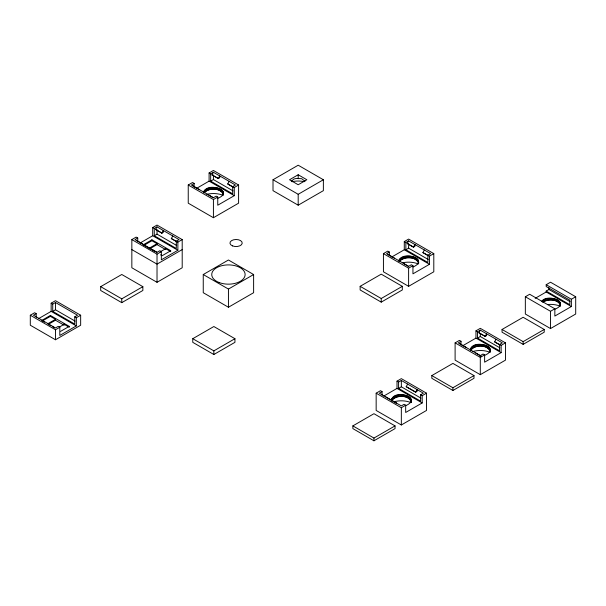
<?xml version="1.0" encoding="UTF-8"?>
<svg xmlns="http://www.w3.org/2000/svg" width="606" height="606" viewBox="0 0 606 606"><rect width="100%" height="100%" fill="white"/><g stroke="black" fill="none" stroke-linecap="round" stroke-linejoin="round"><path stroke-width="0.91" d="M398.68 261.05C402.149 249.854 430.116 259.474 413.118 266.966M541.522 301.485C547.226 293.016 571.026 302.394 555.02 309.189M203.465 192.556C206.994 180.83 235.446 191.382 217.463 198.473M405.846 405.611C423.639 397.672 392.324 387.946 391.362 400.952M484.792 355.305C502.586 347.367 471.271 337.64 470.309 350.647M411.315 399.945L411.353 402.384C409.217 394.567 395.627 394.597 391.605 400.899L391.605 399.081M490.269 349.639L490.299 352.078C488.171 344.261 474.581 344.291 470.559 350.594L470.559 348.776M161.87 233.166L163.317 230.515L163.317 232.333L161.87 233.166L155.575 229.53L157.022 226.879L179.05 239.597L176.301 241.188L176.301 248.46L154.265 235.734L154.265 228.47L157.022 226.879M176.823 241.794L171.316 238.612L172.755 235.961M218.274 178.565L219.713 175.914L219.713 177.732L218.274 178.565L211.979 174.937L213.418 172.286L235.454 185.004L232.696 186.595L232.696 193.859L210.668 181.141L210.668 173.869L213.418 172.286M233.219 187.201L227.712 184.019L229.159 181.368M413.466 247.187L414.905 244.536L414.905 246.354L413.466 247.187L407.171 243.551L408.611 240.9L430.646 253.619L427.889 255.209L427.889 262.481L405.861 249.763L405.861 242.491L408.611 240.9M428.412 255.815L422.905 252.641L424.351 249.983M415.633 392.196L417.079 389.544L417.079 391.362L415.633 392.196L406.194 386.742L407.633 384.09M485.141 336.436L486.588 333.785L486.588 335.603L485.141 336.436L478.846 332.8L480.293 330.149L502.321 342.875L499.571 344.458L499.571 350.821L477.536 338.103L477.536 331.74L480.293 330.149M499.306 344.617L494.579 341.89L496.026 339.239M418.594 261.292L418.594 263.11C415.542 256.126 403.77 256.224 399.195 261.656L399.195 259.838M223.319 194.117C219.819 187.595 208.752 187.693 204.086 192.905L204.086 191.087M291.327 181.368L293.834 179.081L296.326 178.437L301.727 178.702L304.977 181.285M560.535 304.144L560.535 305.962C558.724 298.781 547.907 298.819 542.681 302.243L542.681 300.425M238.597 185.004L234.272 187.504L234.272 195.677L209.093 181.141L209.093 172.968L213.418 170.468L238.597 185.004L238.597 203.177L213.418 217.713L188.239 203.177L188.239 185.004L192.572 182.504L194.14 183.413L194.14 187.049M194.14 183.413L191.39 185.004L213.418 197.723L216.175 196.132L217.751 197.041L217.751 205.222L234.272 195.677M196.503 188.413L209.093 181.141M210.668 181.141L213.418 179.55L233.007 190.86M182.201 239.597L177.876 242.097L177.876 250.27L152.697 235.734L152.697 227.561L157.022 225.061L182.201 239.597L182.201 267.761L157.022 282.305L131.843 267.761L131.843 239.597L136.168 237.097L137.744 238.006L137.744 241.642M137.744 238.006L134.986 239.597L157.022 252.316L159.772 250.725L161.347 251.634L161.347 259.815L177.876 250.27M188.239 185.004L213.418 199.541L217.751 197.041M140.1 243.006L152.697 235.734M154.265 235.734L157.022 234.143L176.604 245.453M160.56 254.815L162.135 255.724L170.794 250.725L151.909 239.825L143.251 244.824L151.121 249.369M144.039 245.278L151.909 240.733L157.022 243.688L157.022 244.597L165.68 249.596L165.68 248.687L170.794 251.634M80.659 315.234L76.333 317.733L76.333 325.907L51.154 311.37L51.154 303.189L55.479 300.697L80.659 315.234L80.659 325.225L55.479 339.761L30.3 325.225L30.3 315.234L34.625 312.734L36.201 313.643L36.201 317.279M149.152 248.233L157.022 243.688M36.201 313.643L33.451 315.234L55.479 327.952L58.237 326.361L59.805 327.27L59.805 335.451L76.333 325.907M52.73 304.098L55.479 302.508L77.515 315.234L74.758 316.824L74.758 324.089L52.73 311.37L52.73 304.098L51.154 303.189M149.94 248.687L157.022 244.597M273.011 179.747L298.19 165.211L323.369 179.747L323.369 190.655L298.19 205.192L273.011 190.655L273.011 179.747L298.19 194.291L323.369 179.747M38.564 318.642L51.154 311.37M52.73 311.37L55.479 309.78L75.068 321.089M160.166 251.861L165.68 248.687M41.708 320.453L50.366 315.461L69.251 326.361L69.251 327.27M100.679 286.661L121.768 274.488L142.857 286.661L142.857 290.479L121.768 302.652L100.679 290.479L100.679 286.661L121.768 298.841L142.857 286.661M131.843 239.597L157.022 254.134L161.347 251.634M42.496 320.907L50.366 316.37L55.479 319.324L47.609 323.862M298.19 174.755L289.532 179.747L298.19 184.747L306.841 179.747L298.19 174.755L298.19 178.778M48.397 324.316L55.479 320.226L64.138 325.225L64.138 323.407M182.201 249.596L157.022 264.133L131.843 249.596M59.411 327.043L64.138 324.316L68.523 326.846M30.3 315.234L55.479 329.77L59.805 327.27M60.592 331.361L69.251 326.361M203.252 274.533L228.439 259.997L253.619 274.533L253.619 292.706L228.439 307.242L203.252 292.706L203.252 274.533L228.439 289.07L253.619 274.533M192.761 338.701L213.85 326.528L234.939 338.701L234.939 342.337L213.85 354.51L192.761 342.337L192.761 338.701L213.85 350.874L234.939 338.701M433.798 253.619L429.465 256.118L429.465 264.299L404.285 249.763L404.285 241.582L408.611 239.082L433.798 253.619L433.798 271.791L408.611 286.327L383.431 271.791L383.431 253.619L387.764 251.119L389.332 252.028L389.332 255.664M389.332 252.028L386.583 253.619L408.611 266.345L411.368 264.754L412.944 265.663L412.944 273.836L429.465 264.299M391.696 257.027L404.285 249.763M405.861 249.763L408.611 248.172L428.2 259.474M360.146 286.327L381.227 274.154L402.316 286.327L402.316 289.963L381.227 302.136L360.146 289.963L360.146 286.327L381.227 298.508L402.316 286.327M383.431 253.619L408.611 268.155L412.944 265.663M546.195 284.714L550.521 282.214L575.7 296.758L575.7 314.022L550.521 328.558L525.341 314.022L525.341 296.758L529.667 294.258L554.846 308.795L554.846 316.059L571.375 306.522L571.375 299.25L546.195 284.714L546.195 286.532L569.799 300.159L569.799 304.704L546.195 291.077L546.195 291.986L571.375 306.522M505.472 342.875L501.139 345.367L501.139 352.639L475.96 338.103L475.96 330.831L480.293 328.331L505.472 342.875L505.472 360.138L480.293 374.675L455.106 360.138L455.106 342.875L459.439 340.375L461.014 341.284L461.014 344.912M546.195 291.077L548.945 289.486L570.11 301.705M535.174 298.349L546.195 291.986M461.014 341.284L458.257 342.875L480.944 355.972M426.518 393.18L422.193 395.673L422.193 402.945L397.013 388.408L397.013 381.136L401.339 378.636L426.518 393.18L426.518 410.444L401.339 424.98L376.159 410.444L376.159 393.18L380.492 390.681L382.06 391.59L382.06 395.218M382.06 391.59L379.311 393.18L401.339 405.899L404.096 404.308L405.672 405.217L405.672 412.481L422.193 402.945M398.589 382.045L401.339 380.454L423.374 393.18L420.617 394.764L420.617 401.127L398.589 388.408L398.589 382.045L397.013 381.136M462.583 345.821L475.96 338.103M477.536 338.103L480.293 336.512L499.874 347.821M383.636 396.127L397.013 388.408M398.589 388.408L401.339 386.817L420.928 398.127M502.048 329.467L523.137 317.286L544.226 329.467L544.226 332.194L523.137 344.367L502.048 332.194L502.048 329.467L523.137 341.64L544.226 329.467M431.82 375.584L452.909 363.403L473.998 375.584L473.998 378.311L452.909 390.484L431.82 378.311L431.82 375.584L452.909 387.757L473.998 375.584M525.341 296.758L550.521 311.295L554.846 308.795M571.375 299.25L575.7 296.758M352.866 425.889L373.955 413.709L395.044 425.889L395.044 428.609L373.955 440.789L352.866 428.609L352.866 425.889L373.955 438.062L395.044 425.889M480.293 355.593L483.043 354.002L484.618 354.911L484.618 362.176L501.139 352.639M455.106 342.875L480.293 357.411L484.618 354.911M376.159 393.18L401.339 407.717L405.672 405.217M479.535 355.904L480.619 355.919M404.285 241.582L405.861 242.491M427.889 255.209L429.465 256.118M407.171 243.4L413.466 247.036M422.905 252.49L428.412 255.671M408.482 266.413L403.763 263.542M209.093 172.968L210.668 173.869M232.696 186.595L234.272 187.504M211.979 174.786L218.274 178.422M227.712 183.868L233.219 187.049M475.96 330.831L477.536 331.74M499.571 344.458L501.139 345.367M478.846 332.656L485.141 336.285M494.579 341.739L499.306 344.466M213.289 197.798L208.57 194.92M480.944 356.123L475.437 352.79M152.697 227.561L154.265 228.47M176.301 241.188L177.876 242.097M155.575 229.379L161.87 233.015M171.316 238.469L176.823 241.642M420.617 394.764L422.193 395.673M406.194 386.59L415.633 392.044M156.893 252.391L152.174 249.52M152.697 250.27L154.265 251.179M385.605 396.809L396.491 403.248L395.044 402.263M74.758 316.824L76.333 317.733M42.443 320.877L44.632 322.142M49.184 324.771L50.76 325.68M52.336 326.589L54.691 327.952M560.497 303.523L560.497 305.341M560.345 302.902L560.345 304.72M560.08 302.296L560.08 304.114M559.694 301.705L559.694 303.523M559.209 301.152L559.209 302.962M558.618 300.621L558.618 302.439M557.937 300.137L557.937 301.955M557.164 299.697L557.164 301.515M556.316 299.311L556.316 301.121M555.399 298.97L555.399 300.788M554.422 298.697L554.422 300.515M553.407 298.485L553.407 300.303M552.346 298.341L552.346 300.159M551.271 298.258L551.271 300.076M550.521 311.295L550.521 328.558M550.187 298.243L550.187 300.061M549.112 298.296L549.112 300.114M548.945 287.668L548.945 289.486M548.044 298.425L548.044 300.235M547.013 298.606L547.013 300.425M546.021 298.856L546.021 300.674M545.074 299.167L545.074 300.985M544.203 299.538L544.203 301.356M543.4 299.962L543.4 301.78M523.137 341.64L523.137 344.367M490.118 349.018L490.118 350.836M489.845 348.412L489.845 350.23M489.466 347.821L489.466 349.639M488.981 347.268L488.981 349.079M488.391 346.738L488.391 348.556M487.701 346.253L487.701 348.071M486.936 345.814L486.936 347.632M486.088 345.428L486.088 347.238M485.164 345.087L485.164 346.905M484.194 344.814L484.194 346.632M483.171 344.602L483.171 346.42M482.118 344.458L482.118 346.276M481.043 344.375L481.043 346.193M480.293 333.785L480.293 336.512M480.293 357.411L480.293 374.675M479.96 344.359L479.96 346.177M478.876 344.413L478.876 346.231M477.816 344.534L477.816 346.352M476.778 344.723L476.778 346.541M475.786 344.973L475.786 346.791M474.846 345.284L474.846 347.102M473.968 345.655L473.968 347.473M473.165 346.079L473.165 347.889M472.445 346.541L472.445 348.359M471.816 347.056L471.816 348.874M471.294 347.602L471.294 349.42M470.87 348.177L470.87 349.995M465.999 347.336L459.704 343.708M452.909 387.757L452.909 390.484M418.625 261.921L418.625 263.739M418.435 260.678L418.435 262.489M418.17 260.065L418.17 261.883M417.792 259.482L417.792 261.3M417.307 258.921L417.307 260.739M416.716 258.398L416.716 260.216M416.027 257.914L416.027 259.732M415.262 257.474L415.262 259.292M414.406 257.08L414.406 258.898M413.489 256.747L413.489 258.565M412.519 256.474L412.519 258.292M411.497 256.262L411.497 258.08M411.163 399.324L411.163 401.142M410.898 398.718L410.898 400.536M410.444 256.111L410.444 257.929M410.52 398.127L410.52 399.945M410.027 397.574L410.027 399.384M409.444 397.044L409.444 398.862M409.368 256.035L409.368 257.853M408.755 396.559L408.755 398.377M408.611 243.627L408.611 248.172M408.611 268.155L408.611 286.327M408.285 256.02L408.285 257.838M407.982 396.119L407.982 397.937M407.202 256.073L407.202 257.891M407.134 395.733L407.134 397.544M406.141 256.194L406.141 258.012M406.217 395.392L406.217 397.21M405.247 395.12L405.247 396.938M405.103 256.383L405.103 258.201M404.225 394.907L404.225 396.725M404.111 256.633L404.111 258.451M403.172 256.944L403.172 258.762M403.172 394.764L403.172 396.574M402.293 257.315L402.293 259.133M402.096 394.68L402.096 396.498M401.49 257.732L401.49 259.55M401.339 380.454L401.339 386.817M401.339 407.717L401.339 424.98M401.013 394.665L401.013 396.483M400.771 258.201L400.771 260.019M400.142 258.709L400.142 260.527M399.93 394.718L399.93 396.536M399.619 259.262L399.619 261.08M398.869 394.839L398.869 396.657M397.831 395.029L397.831 396.847M396.839 395.279L396.839 397.097M395.9 395.589L395.9 397.407M395.021 395.96L395.021 397.778M394.324 258.088L388.029 254.452M394.218 396.385L394.218 398.195M393.499 396.847L393.499 398.665M392.87 397.362L392.87 399.18M392.34 397.907L392.34 399.725M391.923 398.483L391.923 400.301M381.227 298.508L381.227 302.136M373.955 438.062L373.955 440.789M298.19 194.291L298.19 205.192M228.439 289.07L228.439 307.242M223.319 192.299L223.417 194.617M223.144 191.799L223.144 193.617M222.902 191.322L222.902 193.132M222.584 190.845L222.584 192.663M222.197 190.398L222.197 192.216M221.743 189.966L221.743 191.784M221.228 189.557L221.228 191.375M220.652 189.178L220.652 190.996M220.016 188.83L220.016 190.648M219.334 188.511L219.334 190.329M218.607 188.239L218.607 190.049M217.842 187.996L217.842 189.807M217.046 187.792L217.046 189.61M216.213 187.625L216.213 189.443M215.365 187.512L215.365 189.33M214.501 187.436L214.501 189.246M213.85 350.874L213.85 354.51M213.63 187.398L213.63 189.216M213.418 175.005L213.418 179.55M213.418 199.541L213.418 217.713M212.759 187.413L212.759 189.231M211.888 187.466L211.888 189.284M211.032 187.565L211.032 189.383M210.199 187.708L210.199 189.526M209.381 187.89L209.381 189.708M208.6 188.11L208.6 189.928M207.85 188.375L207.85 190.193M207.146 188.671L207.146 190.489M206.487 189.004L206.487 190.822M205.888 189.367L205.888 191.185M205.343 189.761L205.343 191.579M204.858 190.186L204.858 192.004M204.434 190.625L204.434 192.443M199.124 189.473L192.829 185.837M157.022 229.606L157.022 234.143M157.022 254.134L157.022 282.305M151.909 239.825L151.909 240.733M142.728 244.066L136.433 240.43M121.768 298.841L121.768 302.652M55.479 302.508L55.479 309.78M55.479 318.415L55.479 320.226M55.479 329.77L55.479 339.761M50.366 315.461L50.366 316.37M206.691 194.359A16.695 9.635 0 0 1 223.281 195.397M472.786 351.525A16.695 9.635 0 0 1 489.951 352.275M548.172 304.477A16.695 9.635 0 0 1 560.179 306.159M393.839 401.831A16.695 9.635 0 0 1 410.997 402.581M402.763 262.769A16.695 9.635 0 0 1 418.269 263.936M291.933 181.717A16.695 9.635 0 0 1 304.257 181.679M219.152 282.54A16.695 9.635 0 0 0 245.089 275.169A16.695 9.635 0 0 0 221.061 265.89A16.695 9.635 0 0 0 219.152 282.54M232.583 245.915A6.121 3.53 0 0 0 242.195 243.332A6.121 3.53 0 0 0 233.507 239.817A6.121 3.53 0 0 0 232.583 245.915"/></g></svg>
